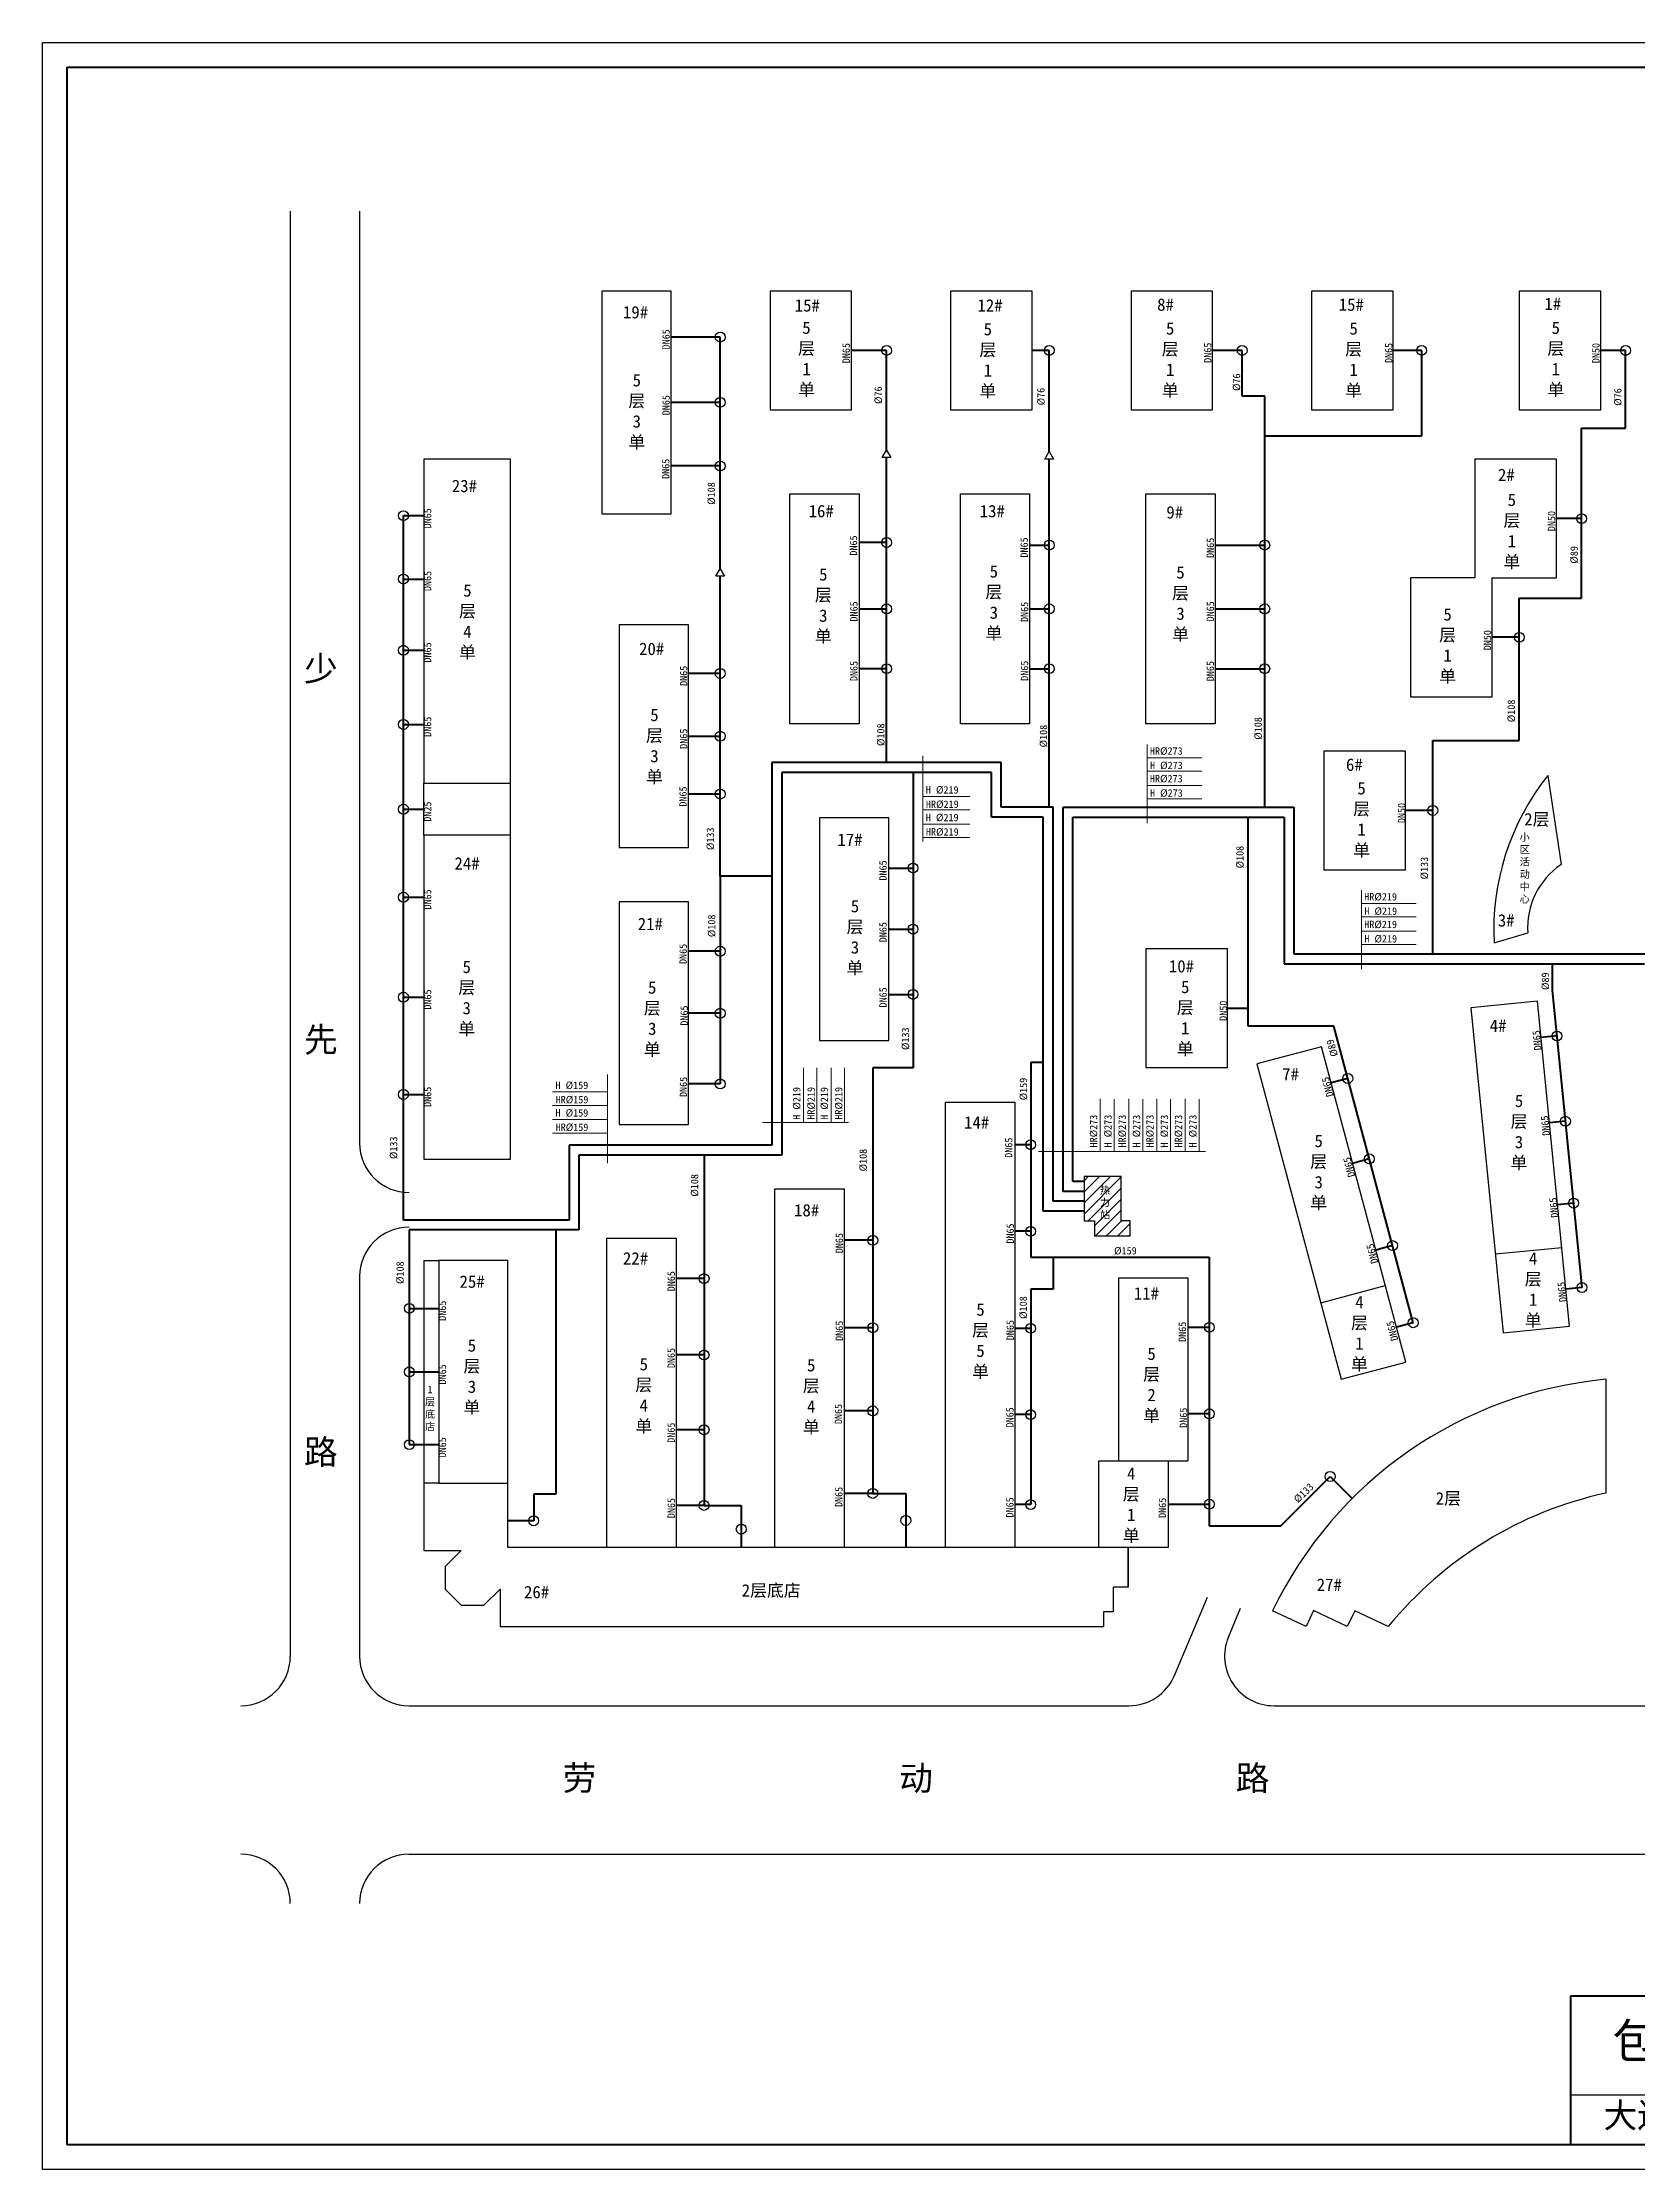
# Model space of a CAD drawing. Header units: millimetres. Extents: x 710 to 1314, y 285 to 715.
# Drawn here: x 710.2 to 1032.7, y 285.3 to 715.3 of the extents above; entities that cross this region are included whole.
import ezdxf

# ---------------------------------------------------------------- set-up
doc = ezdxf.new("R2010")
doc.units = ezdxf.units.MM
doc.layers.add('标注', color=7, linetype='Continuous', lineweight=18)
doc.layers.add('管道', color=7, linetype='Continuous', lineweight=50)
doc.layers.add('边线', color=1, linetype='Continuous')

msp = doc.modelspace()

# ---------------------------------------------------------------- hatches: boundary and pattern name
h = msp.add_hatch()
h.set_pattern_fill('ANSI31', color=5, scale=0.5, style=0)
h.paths.add_polyline_path([(928.29, 486.1), (920.79, 486.1), (920.79, 477.1), (922.89, 477.1), (922.89, 474.1), (930.09, 474.1), (930.09, 477.1), (928.29, 477.1)])
h.paths.add_polyline_path([(923.63, 484.46), (926.43, 484.46), (926.43, 476.36), (923.63, 476.36)], flags=24)

# ---------------------------------------------------------------- linework, layer by layer
at = {"lineweight": 40}
for p, q in [((715.18, 290.35), (715.18, 710.35)), ((715.18, 710.35), (1309.18, 710.35)), ((1309.18, 320.35), (1019.18, 320.35)), ((1019.18, 320.35), (1019.18, 290.35)), ((1309.18, 290.35), (715.18, 290.35))]:
    msp.add_line(p, q, dxfattribs=at)
for p, q in [((760.29, 681.27), (760.29, 389.1)), ((774.29, 681.27), (774.29, 492.85)), ((823.29, 665.1), (823.29, 620.1)), ((837.29, 665.1), (823.29, 665.1)), ((837.29, 620.1), (837.29, 665.1)), ((873.79, 665.1), (857.29, 665.1)), ((857.29, 665.1), (857.29, 641.1)), ((873.79, 641.1), (873.79, 665.1)), ((893.79, 665.1), (893.79, 641.1)), ((910.29, 665.1), (893.79, 665.1)), ((910.29, 641.1), (910.29, 665.1)), ((930.29, 665.1), (930.29, 641.1)), ((946.79, 665.1), (930.29, 665.1)), ((946.79, 641.1), (946.79, 665.1)), ((966.79, 665.1), (966.79, 641.1)), ((983.29, 665.1), (966.79, 665.1)), ((983.29, 641.1), (983.29, 665.1)), ((1008.79, 665.1), (1008.79, 641.1)), ((1025.29, 665.1), (1008.79, 665.1)), ((1025.29, 641.1), (1025.29, 665.1)), ((857.29, 641.1), (873.79, 641.1)), ((893.79, 641.1), (910.29, 641.1)), ((930.29, 641.1), (946.79, 641.1)), ((966.79, 641.1), (983.29, 641.1)), ((1008.79, 641.1), (1025.29, 641.1)), ((787.29, 631.1), (787.29, 565.6)), ((804.79, 631.1), (787.29, 631.1)), ((804.79, 565.6), (804.79, 631.1)), ((999.79, 631.1), (999.79, 607.1)), ((1016.29, 631.1), (999.79, 631.1)), ((1016.29, 607.1), (1016.29, 631.1)), ((861.29, 577.6), (861.29, 624.1)), ((861.29, 624.1), (875.29, 624.1)), ((875.29, 624.1), (875.29, 577.6)), ((895.79, 624.1), (909.79, 624.1)), ((895.79, 577.6), (895.79, 624.1)), ((909.79, 624.1), (909.79, 577.6)), ((933.29, 577.6), (933.29, 624.1)), ((933.29, 624.1), (947.29, 624.1)), ((947.29, 624.1), (947.29, 577.6)), ((823.29, 620.1), (837.29, 620.1)), ((999.79, 607.1), (986.79, 607.1)), ((986.79, 607.1), (986.79, 583.1)), ((1003.29, 583.1), (1003.29, 607.1)), ((1003.29, 607.1), (1016.29, 607.1)), ((840.79, 597.6), (826.79, 597.6)), ((826.79, 597.6), (826.79, 552.6)), ((840.79, 552.6), (840.79, 597.6)), ((986.79, 583.1), (1003.29, 583.1)), ((875.29, 577.6), (861.29, 577.6)), ((909.79, 577.6), (895.79, 577.6)), ((947.29, 577.6), (933.29, 577.6)), ((985.79, 572.1), (969.29, 572.1)), ((969.29, 572.1), (969.29, 548.1)), ((985.79, 548.1), (985.79, 572.1)), ((787.29, 565.6), (804.79, 565.6)), ((787.29, 555.1), (787.29, 565.6)), ((804.79, 555.1), (804.79, 565.6)), ((1014.58, 567.14), (1017.24, 549.15)), ((804.79, 555.1), (787.29, 555.1)), ((787.29, 555.1), (787.29, 489.6)), ((804.79, 489.6), (804.79, 555.1)), ((881.29, 558.6), (867.29, 558.6)), ((867.29, 558.6), (867.29, 513.6)), ((881.29, 513.6), (881.29, 558.6)), ((826.79, 552.6), (840.79, 552.6)), ((969.29, 548.1), (985.79, 548.1)), ((826.79, 541.6), (826.79, 496.6)), ((840.79, 541.6), (826.79, 541.6)), ((840.79, 496.6), (840.79, 541.6)), ((1003.69, 533.31), (1010.53, 535.34)), ((933.29, 532.1), (933.29, 508.1)), ((949.79, 532.1), (933.29, 532.1)), ((949.79, 508.1), (949.79, 532.1)), ((1012.46, 521.52), (999.03, 520.19)), ((1018.98, 455.84), (1012.46, 521.52)), ((999.03, 520.19), (1005.54, 454.51)), ((867.29, 513.6), (881.29, 513.6)), ((968.77, 512.34), (955.73, 508.85)), ((985.83, 448.59), (968.77, 512.34)), ((933.29, 508.1), (949.79, 508.1)), ((955.73, 508.85), (972.79, 445.1)), ((892.79, 411.1), (892.79, 501.1)), ((892.79, 501.1), (906.79, 501.1)), ((906.79, 501.1), (906.79, 411.1)), ((826.79, 496.6), (840.79, 496.6)), ((787.29, 489.6), (804.79, 489.6)), ((920.79, 486.1), (920.79, 477.1)), ((928.29, 486.1), (920.79, 486.1)), ((928.29, 477.1), (928.29, 486.1)), ((858.29, 411.1), (858.29, 483.6)), ((858.29, 483.6), (872.29, 483.6)), ((872.29, 483.6), (872.29, 411.1)), ((824.29, 411.1), (824.29, 473.6)), ((824.29, 473.6), (838.29, 473.6)), ((838.29, 473.6), (838.29, 411.1)), ((920.79, 477.1), (922.89, 477.1)), ((922.89, 477.1), (922.89, 474.1)), ((922.89, 474.1), (930.09, 474.1)), ((930.09, 477.1), (928.29, 477.1)), ((930.09, 474.1), (930.09, 477.1)), ((787.29, 469.1), (787.29, 410.5)), ((787.29, 469.1), (790.29, 469.1)), ((790.29, 469.1), (790.29, 424.1)), ((804.29, 469.1), (790.29, 469.1)), ((804.29, 424.1), (804.29, 469.1)), ((1003.96, 470.43), (1017.4, 471.76)), ((774.29, 465.85), (774.29, 389.1)), ((927.79, 428.6), (927.79, 465.6)), ((927.79, 465.6), (941.79, 465.6)), ((941.79, 465.6), (941.79, 428.6)), ((968.66, 460.55), (981.7, 464.04)), ((1005.54, 454.51), (1018.98, 455.84)), ((972.79, 445.1), (985.83, 448.59)), ((1026.29, 445.1), (1026.29, 422.1)), ((923.79, 411.1), (923.79, 428.6)), ((923.79, 428.6), (937.79, 428.6)), ((927.79, 428.6), (941.79, 428.6)), ((937.79, 428.6), (937.79, 411.1)), ((790.29, 424.1), (787.29, 424.1)), ((790.29, 424.1), (804.29, 424.1)), ((790.29, 424.1), (804.29, 424.1)), ((804.29, 411.1), (804.29, 424.1)), ((787.29, 410.5), (794.85, 410.5)), ((794.85, 410.5), (791.59, 407.25)), ((937.7, 411.1), (804.29, 411.1)), ((838.29, 411.1), (824.29, 411.1)), ((872.29, 411.1), (858.29, 411.1)), ((906.79, 411.1), (892.79, 411.1)), ((937.79, 411.1), (923.79, 411.1)), ((929.7, 403.1), (929.7, 411.1)), ((929.7, 411.1), (929.7, 403.1)), ((791.59, 407.25), (791.59, 402.65)), ((791.59, 402.65), (794.85, 399.4)), ((799.45, 399.4), (802.7, 402.65)), ((802.7, 402.65), (802.7, 395.1)), ((929.7, 403.1), (926.7, 403.1)), ((926.7, 403.1), (926.7, 398.1)), ((939.07, 385.2), (945.74, 401.02)), ((794.85, 399.4), (799.45, 399.4)), ((926.7, 398.1), (924.7, 398.1)), ((924.7, 398.1), (924.7, 395.1)), ((949.98, 392.96), (952.43, 398.8)), ((965.69, 395.1), (958.9, 398.29)), ((967.21, 398.34), (965.69, 395.1)), ((973.98, 395.1), (967.21, 398.34)), ((975.51, 398.29), (973.98, 395.1)), ((982.29, 395.1), (975.51, 398.29)), ((802.7, 395.1), (924.7, 395.1)), ((784.29, 379.1), (929.85, 379.1)), ((959.2, 379.1), (1044.38, 379.1)), ((784.29, 349.1), (1249.79, 349.1)), ((1309.18, 300.35), (1019.18, 300.35))]:
    msp.add_line(p, q)
for points in [[(880.86, 632.93), (881.72, 631.43), (879.99, 631.43)], [(913.75, 632.65), (914.62, 631.15), (912.89, 631.15)], [(847.21, 608.98), (848.08, 607.48), (846.35, 607.48)]]:
    msp.add_lwpolyline(points, close=True)
for centre in [(847.21, 655.8), (880.86, 653.1), (913.75, 653.1), (952.76, 653.1), (989.06, 653.1), (1030.29, 653.1), (847.21, 642.6), (847.21, 629.74), (783.17, 619.7), (1021.4, 619.1), (880.86, 614.28), (913.75, 613.75), (957.33, 613.75), (783.17, 606.88), (880.86, 600.85), (913.75, 600.85), (957.33, 600.85), (783.17, 592.49), (1008.8, 595.1), (880.86, 588.76), (913.75, 588.76), (957.33, 588.76), (847.21, 587.79), (783.17, 577.48), (847.21, 575.1), (847.21, 563.41), (783.17, 560.35), (991.31, 560.1), (886.21, 548.46), (783.17, 542.56), (886.21, 536.1), (847.21, 531.64), (783.17, 522.35), (886.21, 522.91), (847.21, 519.1), (1016.43, 514.51), (783.17, 502.68), (847.21, 504.81), (974.12, 505.91), (1018.14, 497.27), (910, 492.52), (978.47, 489.66), (1019.78, 480.71), (878.07, 473.2), (910, 475.01), (983.16, 472.13), (843.95, 465.46), (1021.48, 463.65), (784.35, 459.43), (878.07, 455.52), (910, 455.39), (946.12, 455.6), (987.34, 456.53), (784.35, 446.6), (843.95, 450.02), (878.07, 438.71), (910, 437.96), (946.12, 438.11), (843.95, 434.88), (784.35, 431.89), (970.55, 425.45), (878.07, 422.02), (809.5, 416.49), (843.95, 419.6), (884.75, 416.56), (910, 419.77), (946.12, 419.85), (851.47, 414.8)]:
    msp.add_circle(centre, 1)
for centre, radius, start, end in [((1053.63, 535.91), 50.01, 141.3493, 182.9744), ((1025.91, 536.4), 15.42, 124.2272, 183.9529), ((784.29, 492.85), 10, 180, 270), ((784.29, 465.85), 10, 90, 180), ((1034, 362.08), 83.37, 95.305, 154.2633), ((1042.96, 345.59), 78.3, 102.2871, 140.7825), ((959.2, 389.1), 10, 157.2382, 270), ((750.29, 389.1), 10, 270, 0), ((784.29, 389.1), 10, 180, 270), ((929.85, 389.1), 10, 270, 337.1021), ((750.29, 339.1), 10, 0, 90), ((784.29, 339.1), 10, 90, 180)]:
    msp.add_arc(centre, radius, start, end)
at = {"layer": '标注'}
for p, q in [((933.52, 557.51), (933.52, 573.43)), ((888.21, 553.79), (888.21, 571.14)), ((933.52, 570.75), (944.62, 570.75)), ((933.52, 568.05), (944.62, 568.05)), ((933.52, 565.16), (944.62, 565.16)), ((888.21, 562.9), (897.7, 562.9)), ((888.21, 560.2), (897.7, 560.2)), ((933.52, 562.46), (944.62, 562.46)), ((888.21, 557.31), (897.7, 557.31)), ((888.21, 554.61), (897.7, 554.61)), ((976.86, 528.04), (976.86, 543.96)), ((976.86, 541.29), (987.96, 541.29)), ((976.86, 538.58), (987.96, 538.58)), ((976.86, 535.7), (987.96, 535.7)), ((976.86, 532.99), (987.96, 532.99)), ((864.04, 496.98), (864.04, 508.08)), ((866.74, 496.98), (866.74, 508.08)), ((869.63, 496.98), (869.63, 508.08)), ((872.33, 496.98), (872.33, 508.08)), ((813.33, 503.18), (824.43, 503.18)), ((824.43, 488.77), (824.43, 506.71)), ((813.33, 500.47), (824.43, 500.47)), ((924.08, 491.16), (924.08, 501.82)), ((926.88, 491.16), (926.88, 501.74)), ((929.86, 491.16), (929.86, 501.82)), ((932.66, 491.16), (932.66, 501.74)), ((935.48, 491.16), (935.48, 501.82)), ((938.28, 491.16), (938.28, 501.74)), ((941.25, 491.16), (941.25, 501.82)), ((944.05, 491.16), (944.05, 501.74)), ((813.33, 497.59), (824.43, 497.59)), ((813.33, 494.88), (824.43, 494.88)), ((873.15, 496.98), (855.8, 496.98)), ((945.35, 491.16), (911.57, 491.16))]:
    msp.add_line(p, q, dxfattribs=at)
at = {"layer": '管道'}
for p, q in [((847.21, 655.8), (837.29, 655.8)), ((847.21, 642.6), (847.21, 655.8)), ((880.86, 653.1), (873.79, 653.1)), ((880.86, 632.93), (880.86, 653.1)), ((913.75, 653.1), (910.29, 653.1)), ((913.75, 632.65), (913.75, 653.1)), ((952.76, 653.1), (946.79, 653.1)), ((952.76, 643.86), (952.76, 653.1)), ((989.06, 653.1), (983.29, 653.1)), ((989.06, 635.83), (989.06, 653.1)), ((1030.29, 653.1), (1025.29, 653.1)), ((1030.29, 637.4), (1030.29, 653.1)), ((847.21, 642.6), (837.29, 642.6)), ((847.21, 608.98), (847.21, 642.6)), ((957.33, 643.86), (952.76, 643.86)), ((957.33, 560.75), (957.33, 643.86)), ((1021.4, 622.1), (1021.4, 637.4)), ((1021.4, 637.4), (1030.29, 637.4)), ((957.33, 635.83), (989.06, 635.83)), ((847.21, 629.74), (837.29, 629.74)), ((880.86, 569.77), (880.86, 631.43)), ((913.75, 560.75), (913.75, 631.15)), ((783.17, 577.48), (783.17, 619.7)), ((783.17, 619.7), (787.29, 619.7)), ((1021.4, 602.99), (1021.4, 622.1)), ((1021.4, 619.1), (1016.29, 619.1)), ((880.86, 614.28), (875.29, 614.28)), ((909.79, 613.75), (913.75, 613.75)), ((947.29, 613.75), (957.33, 613.75)), ((783.17, 606.88), (787.29, 606.88)), ((847.21, 546.82), (847.21, 607.48)), ((1008.8, 591.1), (1008.8, 602.99)), ((1008.8, 602.99), (1021.4, 602.99)), ((875.29, 600.85), (880.86, 600.85)), ((909.79, 600.85), (913.75, 600.85)), ((947.29, 600.85), (957.33, 600.85)), ((1008.8, 595.1), (1003.29, 595.1)), ((783.17, 592.49), (787.29, 592.49)), ((1008.8, 574.22), (1008.8, 591.1)), ((847.21, 587.79), (840.79, 587.79)), ((880.86, 588.76), (875.29, 588.76)), ((909.79, 588.76), (913.75, 588.76)), ((947.29, 588.76), (957.33, 588.76)), ((783.17, 560.35), (783.17, 577.48)), ((783.17, 577.48), (787.29, 577.48)), ((840.79, 575.1), (847.21, 575.1)), ((991.31, 560.1), (991.31, 574.22)), ((991.31, 574.22), (1008.8, 574.22)), ((904.04, 569.77), (857.67, 569.77)), ((857.67, 569.77), (857.67, 492.44)), ((902.04, 567.77), (859.67, 567.77)), ((859.67, 567.77), (859.67, 490.44)), ((886.21, 567.77), (886.21, 508.04)), ((902.04, 558.75), (902.04, 567.77)), ((904.04, 560.75), (904.04, 569.77)), ((847.21, 563.41), (840.79, 563.41)), ((783.17, 542.56), (783.17, 560.35)), ((783.17, 560.35), (787.29, 560.35)), ((914.54, 560.75), (904.04, 560.75)), ((914.54, 481.09), (914.54, 560.75)), ((916.54, 483.09), (916.54, 560.75)), ((916.54, 560.75), (963.22, 560.75)), ((963.22, 560.75), (963.22, 531.1)), ((991.31, 560.1), (985.79, 560.1)), ((991.31, 531.1), (991.31, 560.1)), ((912.54, 558.75), (902.04, 558.75)), ((912.54, 479.09), (912.54, 558.75)), ((918.54, 558.75), (961.22, 558.75)), ((918.54, 485.09), (918.54, 558.75)), ((953.95, 516.5), (953.95, 558.75)), ((961.22, 558.75), (961.22, 529.1)), ((857.67, 546.82), (847.21, 546.82)), ((847.21, 546.82), (847.21, 519.1)), ((881.29, 548.46), (886.21, 548.46)), ((783.17, 522.35), (783.17, 542.56)), ((783.17, 542.56), (787.29, 542.56)), ((881.29, 536.1), (886.21, 536.1)), ((847.21, 531.64), (840.79, 531.64)), ((961.22, 529.1), (1034.1, 529.1)), ((963.22, 531.1), (1036.1, 531.1)), ((1015.51, 523.8), (1015.51, 529.1)), ((783.17, 477.29), (783.17, 522.35)), ((783.17, 522.35), (787.29, 522.35)), ((881.29, 522.91), (886.21, 522.91)), ((1021.48, 463.65), (1015.51, 523.8)), ((847.21, 519.1), (840.79, 519.1)), ((847.21, 519.1), (847.21, 504.81)), ((949.79, 520.1), (953.95, 520.1)), ((971.28, 516.5), (953.95, 516.5)), ((987.34, 456.53), (971.28, 516.5)), ((1016.43, 514.51), (1013.19, 514.18)), ((886.21, 508.04), (878.07, 508.04)), ((878.07, 508.04), (878.07, 422.02)), ((912.54, 509.13), (910, 509.13)), ((910, 509.13), (910, 469.78)), ((847.21, 504.81), (840.79, 504.81)), ((974.12, 505.91), (970.73, 505)), ((783.17, 502.68), (787.29, 502.68)), ((1018.14, 497.27), (1014.9, 496.94)), ((857.67, 492.44), (816.66, 492.44)), ((816.66, 492.44), (816.66, 477.29)), ((859.67, 490.44), (818.66, 490.44)), ((818.66, 490.44), (818.66, 475.29)), ((843.95, 490.44), (843.95, 419.6)), ((910, 492.52), (906.79, 492.52)), ((978.47, 489.66), (975.08, 488.75)), ((920.79, 483.09), (916.54, 483.09)), ((920.79, 485.09), (918.54, 485.09)), ((920.79, 479.09), (912.54, 479.09)), ((920.79, 481.09), (914.54, 481.09)), ((1019.78, 480.71), (1016.54, 480.39)), ((816.66, 477.29), (783.17, 477.29)), ((818.66, 475.29), (784.35, 475.29)), ((784.35, 475.29), (784.35, 446.6)), ((813.97, 475.29), (813.97, 421.89)), ((878.07, 473.2), (872.29, 473.2)), ((910, 475.01), (906.79, 475.01)), ((910, 469.78), (946.12, 469.78)), ((914.56, 469.78), (914.56, 463.32)), ((946.12, 469.78), (946.12, 415.49)), ((983.16, 472.13), (979.77, 471.23)), ((843.95, 465.46), (838.29, 465.46)), ((914.56, 463.32), (910, 463.32)), ((910, 463.32), (910, 419.77)), ((1021.48, 463.65), (1018.23, 463.33)), ((784.35, 459.43), (790.29, 459.43)), ((987.34, 456.53), (983.95, 455.62)), ((878.07, 455.52), (872.29, 455.52)), ((910, 455.39), (906.79, 455.39)), ((946.12, 455.6), (941.79, 455.6)), ((843.95, 450.02), (838.29, 450.02)), ((784.35, 446.6), (784.35, 431.89)), ((784.35, 446.6), (790.29, 446.6)), ((878.07, 438.71), (872.29, 438.71)), ((843.95, 434.88), (838.29, 434.88)), ((910, 437.96), (906.79, 437.96)), ((946.12, 438.11), (941.79, 438.11)), ((784.35, 431.89), (790.29, 431.89)), ((813.97, 421.89), (809.5, 421.89)), ((809.5, 421.89), (809.5, 416.49)), ((878.07, 422.02), (872.29, 422.02)), ((878.07, 422.02), (884.75, 422.02)), ((884.75, 422.02), (884.75, 411.1)), ((960.58, 415.49), (970.55, 425.45)), ((970.55, 425.45), (975.01, 420.99)), ((843.95, 419.6), (838.29, 419.6)), ((843.95, 419.6), (851.47, 419.6)), ((851.47, 419.6), (851.47, 411.1)), ((910, 419.77), (906.79, 419.77)), ((937.79, 419.85), (946.12, 419.85)), ((809.5, 416.49), (804.29, 416.49)), ((946.12, 415.49), (960.58, 415.49))]:
    msp.add_line(p, q, dxfattribs=at)
at = {"layer": '边线'}
for p, q in [((710.18, 715.35), (1314.18, 715.35)), ((710.18, 285.35), (710.18, 715.35)), ((1314.18, 285.35), (710.18, 285.35))]:
    msp.add_line(p, q, dxfattribs=at)

# ---------------------------------------------------------------- texts
at = {"attachment_point": 1}
for s, insert, char_height, width in [('{\\fSimHei|b0|i0|c134|p2;包头第二热电厂热力部}', (1027.63, 314.81), 7, 133.3392), ('{\\fSimSun|b0|i0|c134|p54;大连新型}C{\\fSimSun|b0|i0|c134|p54;小区供热二次网平面图}', (1025.82, 298.78), 5, 120.8579)]:
    msp.add_mtext(s, dxfattribs=dict(at, insert=insert, char_height=char_height, width=width))
at = {"layer": '标注'}
for s, insert, char_height, width, attachment_point in [('15#', (862.28, 663.46), 2.5, 8.2126, 1), ('12#', (899.23, 663.46), 2.5, 8.2126, 1), ('8#', (935.57, 663.61), 2.5, 8.2126, 1), ('15#', (972.28, 663.62), 2.5, 8.2126, 1), ('1#', (1013.88, 663.77), 2.5, 8.2126, 1), ('19#', (827.54, 662.07), 2.5, 8.2126, 1), ('5{\\fSimSun|b0|i0|c134|p54;\\P层\\P}1{\\fSimSun|b0|i0|c134|p54;\\P单}', (864.66, 651.3), 2.5, 13.0497, 5), ('5{\\fSimSun|b0|i0|c134|p54;\\P层\\P}1{\\fSimSun|b0|i0|c134|p54;\\P单}', (901.33, 651.02), 2.5, 13.0497, 5), ('5{\\fSimSun|b0|i0|c134|p54;\\P层\\P}1{\\fSimSun|b0|i0|c134|p54;\\P单}', (938.2, 651.16), 2.5, 13.0497, 5), ('5{\\fSimSun|b0|i0|c134|p54;\\P层\\P}1{\\fSimSun|b0|i0|c134|p54;\\P单}', (975.3, 651.16), 2.5, 13.0497, 5), ('5{\\fSimSun|b0|i0|c134|p54;\\P层\\P}1{\\fSimSun|b0|i0|c134|p54;\\P单}', (1016.18, 651.3), 2.5, 13.0497, 5), ('5{\\fSimSun|b0|i0|c134|p54;\\P层\\P}3{\\fSimSun|b0|i0|c134|p54;\\P单}', (830.35, 640.7), 2.5, 13.0497, 5), ('2#', (1004.48, 629.2), 2.5, 8.2126, 1), ('23#', (792.94, 626.96), 2.5, 8.2126, 1), ('5{\\fSimSun|b0|i0|c134|p54;\\P层\\P}1{\\fSimSun|b0|i0|c134|p54;\\P单}', (1007.29, 616.51), 2.5, 13.0497, 5), ('16#', (865.09, 621.87), 2.5, 8.2126, 1), ('13#', (899.69, 621.87), 2.5, 8.2126, 1), ('9#', (937.43, 621.63), 2.5, 8.2126, 1), ('5{\\fSimSun|b0|i0|c134|p54;\\P层\\P}3{\\fSimSun|b0|i0|c134|p54;\\P单}', (868.06, 601.44), 2.5, 13.0497, 5), ('5{\\fSimSun|b0|i0|c134|p54;\\P层\\P}3{\\fSimSun|b0|i0|c134|p54;\\P单}', (902.55, 602.05), 2.5, 13.0497, 5), ('5{\\fSimSun|b0|i0|c134|p54;\\P层\\P}3{\\fSimSun|b0|i0|c134|p54;\\P单}', (940.29, 601.84), 2.5, 13.0497, 5), ('5{\\fSimSun|b0|i0|c134|p54;\\P层\\P}4{\\fSimSun|b0|i0|c134|p54;\\P单}', (796.1, 598.19), 2.5, 13.0497, 5), ('5{\\fSimSun|b0|i0|c134|p54;\\P层\\P}1{\\fSimSun|b0|i0|c134|p54;\\P单}', (994.3, 593.36), 2.5, 13.0497, 5), ('20#', (830.81, 594.02), 2.5, 8.2126, 1), ('{\\fSimSun|b0|i0|c134|p54;少\\P\\P\\P\\P\\P\\P\\P\\P\\P先\\P\\P\\P\\P\\P\\P\\P\\P\\P\\P路}', (763.06, 591.28), 5, 7.3322, 1), ('5{\\fSimSun|b0|i0|c134|p54;\\P层\\P}3{\\fSimSun|b0|i0|c134|p54;\\P单}', (833.92, 573.03), 2.5, 13.0497, 5), ('HR%%C273', (934.11, 572.87), 1.5, 13.5629, 1), ('H %%C273', (934.13, 569.97), 1.5, 13.5393, 1), ('6#', (973.75, 570.61), 2.5, 8.2126, 1), ('H %%C219', (888.8, 565.02), 1.5, 13.5629, 1), ('HR%%C273', (934.11, 567.28), 1.5, 13.5629, 1), ('H %%C273', (934.13, 564.38), 1.5, 13.5393, 1), ('5{\\fSimSun|b0|i0|c134|p54;\\P层\\P}1{\\fSimSun|b0|i0|c134|p54;\\P单}', (976.91, 558.2), 2.5, 13.0497, 5), ('H %%C219', (888.8, 559.43), 1.5, 13.5629, 1), ('HR%%C219', (888.82, 562.11), 1.5, 13.5393, 1), ('2{\\fSimSun|b0|i0|c134|p54;层}', (1009.79, 559.57), 2.5, 10.6221, 1), ('17#', (870.91, 555.44), 2.5, 8.2126, 1), ('HR%%C219', (888.82, 556.52), 1.5, 13.5393, 1), ('{\\fSimSun|b0|i0|c134|p54;小区活动中心}', (1008.87, 555.44), 1.5, 1.4799, 1), ('24#', (793.48, 550.64), 2.5, 8.2126, 1), ('5{\\fSimSun|b0|i0|c134|p54;\\P层\\P}3{\\fSimSun|b0|i0|c134|p54;\\P单}', (874.47, 534.37), 2.5, 13.0497, 5), ('HR%%C219', (977.45, 543.4), 1.5, 13.5629, 1), ('21#', (830.54, 538.4), 2.5, 8.2126, 1), ('HR%%C219', (977.45, 537.81), 1.5, 13.5629, 1), ('H %%C219', (977.47, 540.5), 1.5, 13.5393, 1), ('3#', (1004.45, 539.12), 2.5, 8.2126, 1), ('H %%C219', (977.47, 534.91), 1.5, 13.5393, 1), ('5{\\fSimSun|b0|i0|c134|p54;\\P层\\P}3{\\fSimSun|b0|i0|c134|p54;\\P单}', (795.96, 522.09), 2.5, 13.0497, 5), ('10#', (937.93, 529.85), 2.5, 8.2126, 1), ('5{\\fSimSun|b0|i0|c134|p54;\\P层\\P}3{\\fSimSun|b0|i0|c134|p54;\\P单}', (833.47, 517.92), 2.5, 13.0497, 5), ('5{\\fSimSun|b0|i0|c134|p54;\\P层\\P}1{\\fSimSun|b0|i0|c134|p54;\\P单}', (941.25, 518.03), 2.5, 13.0497, 5), ('4#', (1002.82, 517.84), 2.5, 8.2126, 1), ('7#', (960.86, 508.04), 2.5, 8.2126, 1), ('H %%C159', (813.92, 505.29), 1.5, 13.5629, 1), ('H %%C159', (813.92, 499.71), 1.5, 13.5629, 1), ('HR%%C159', (813.94, 502.39), 1.5, 13.5393, 1), ('5{\\fSimSun|b0|i0|c134|p54;\\P层\\P}3{\\fSimSun|b0|i0|c134|p54;\\P单}', (1008.74, 495.01), 2.5, 13.0497, 5), ('HR%%C159', (813.94, 496.8), 1.5, 13.5393, 1), ('14#', (896.52, 498.28), 2.5, 8.2126, 1), ('5{\\fSimSun|b0|i0|c134|p54;\\P层\\P}3{\\fSimSun|b0|i0|c134|p54;\\P单}', (968.23, 486.9), 2.5, 13.0497, 5), ('{\\fSimSun|b0|i0|c134|p54;热力站}', (924.01, 484.09), 1.5, 1.3421, 1), ('18#', (862.15, 480.53), 2.5, 8.2126, 1), ('22#', (827.54, 470.8), 2.5, 8.2126, 1), ('%%C159', (926.86, 471.84), 1.5, 14.9469, 1), ('4{\\fSimSun|b0|i0|c134|p54;\\P层\\P}1{\\fSimSun|b0|i0|c134|p54;\\P单}', (1011.6, 463.15), 2.5, 13.0497, 5), ('25#', (794.5, 466.09), 2.5, 8.2126, 1), ('5{\\fSimSun|b0|i0|c134|p54;\\P层\\P}5{\\fSimSun|b0|i0|c134|p54;\\P单}', (899.85, 452.81), 2.5, 13.0497, 5), ('11#', (930.85, 463.71), 2.5, 8.2126, 1), ('4{\\fSimSun|b0|i0|c134|p54;\\P层\\P}1{\\fSimSun|b0|i0|c134|p54;\\P单}', (976.47, 454.29), 2.5, 13.0497, 5), ('5{\\fSimSun|b0|i0|c134|p54;\\P层\\P}3{\\fSimSun|b0|i0|c134|p54;\\P单}', (797.01, 445.55), 2.5, 13.0497, 5), ('5{\\fSimSun|b0|i0|c134|p54;\\P层\\P}4{\\fSimSun|b0|i0|c134|p54;\\P单}', (831.76, 441.77), 2.5, 13.0497, 5), ('5{\\fSimSun|b0|i0|c134|p54;\\P层\\P}4{\\fSimSun|b0|i0|c134|p54;\\P单}', (865.62, 441.56), 2.5, 13.0497, 5), ('5{\\fSimSun|b0|i0|c134|p54;\\P层\\P}2{\\fSimSun|b0|i0|c134|p54;\\P单}', (934.44, 443.88), 2.5, 13.0497, 5), ('1{\\fSimSun|b0|i0|c134|p54;层底店}', (788.55, 439.2), 1.5, 1.3637, 5), ('4{\\fSimSun|b0|i0|c134|p54;\\P层\\P}1{\\fSimSun|b0|i0|c134|p54;\\P单}', (930.33, 419.65), 2.5, 13.0497, 5), ('2{\\fSimSun|b0|i0|c134|p54;层}', (991.9, 422.28), 2.5, 10.6221, 1), ('27#', (967.84, 404.82), 2.5, 8.2126, 1), ('26#', (807.54, 403.33), 2.5, 8.2126, 1), ('2{\\fSimSun|b0|i0|c134|p54;层底店}', (851.56, 403.67), 2.5, 28.8842, 1), ('{\\fSimSun|b0|i0|c134|p54;劳                  动                  路}', (815.36, 366.98), 5, 191.8434, 1)]:
    msp.add_mtext(s, dxfattribs=dict(at, insert=insert, char_height=char_height, width=width, attachment_point=attachment_point))
at = {"layer": '标注', "char_height": 1.5, "attachment_point": 1}
for s, insert, width, rotation in [('DN65', (835.51, 653.31), 13.2139, 90), ('DN65', (871.93, 650.52), 13.2139, 90), ('DN65', (945.03, 650.6), 13.2139, 90), ('DN65', (981.63, 650.55), 13.2139, 90), ('DN50', (1023.53, 650.53), 13.2139, 90), ('%%C76', (878.41, 642.27), 17.6367, 90), ('%%C76', (911.31, 641.99), 17.6367, 90), ('%%C76', (950.86, 644.89), 17.6367, 90), ('%%C76', (1027.96, 641.9), 17.6367, 90), ('DN65', (835.51, 640), 13.2139, 90), ('DN65', (835.45, 627.13), 13.2139, 90), ('%%C108', (844.65, 621.89), 17.6367, 90), ('DN65', (787.29, 617.12), 13.2139, 90), ('DN50', (1014.56, 616.57), 13.2139, 90), ('DN65', (873.41, 611.62), 13.2139, 90), ('DN65', (907.92, 611.23), 13.2139, 90), ('DN65', (945.57, 611.16), 13.2139, 90), ('%%C89', (1019.12, 609.99), 17.6367, 90), ('DN65', (787.29, 604.45), 13.2139, 90), ('DN65', (873.49, 598.29), 13.2139, 90), ('DN65', (908, 598.2), 13.2139, 90), ('DN65', (945.57, 598.31), 13.2139, 90), ('DN65', (787.29, 590), 13.2139, 90), ('DN50', (1001.6, 592.48), 13.2139, 90), ('DN65', (839.06, 585.27), 13.2139, 90), ('DN65', (873.49, 586.25), 13.2139, 90), ('DN65', (908, 586.31), 13.2139, 90), ('DN65', (945.56, 586.23), 13.2139, 90), ('%%C108', (1006.41, 577.93), 17.6367, 90), ('DN65', (787.29, 574.99), 13.2139, 90), ('DN65', (839.06, 572.56), 13.2139, 90), ('%%C108', (878.92, 573.12), 17.6367, 90), ('%%C108', (911.82, 572.84), 17.6367, 90), ('%%C108', (955.23, 574.39), 17.6367, 90), ('DN65', (838.94, 560.87), 13.2139, 90), ('DN25', (787.29, 557.82), 12.846, 90), ('DN50', (984.23, 557.54), 13.2139, 90), ('%%C133', (844.46, 552.08), 17.6367, 90), ('%%C108', (951.54, 548.38), 17.6367, 90), ('%%C133', (988.83, 546.15), 17.6367, 90), ('DN65', (879.38, 545.92), 13.2139, 90), ('DN65', (787.29, 540.08), 13.2139, 90), ('%%C108', (844.72, 534.48), 17.6367, 90), ('DN65', (879.38, 533.45), 13.2139, 90), ('DN65', (838.96, 529.06), 13.2139, 90), ('%%C89', (1013.3, 523.8), 17.6367, 90), ('DN65', (787.29, 519.83), 13.2139, 90), ('DN65', (839.17, 516.59), 13.2139, 90), ('DN65', (879.38, 520.27), 13.2139, 90), ('DN50', (948.19, 517.57), 13.2139, 90), ('%%C133', (883.92, 511.66), 17.6367, 90), ('%%C89', (970.74, 510.15), 17.6367, 106.6846), ('DN65', (1011.82, 511.53), 12.2295, 95.6655), ('DN65', (787.29, 500.16), 13.2139, 90), ('DN65', (839.02, 502.17), 13.2139, 90), ('H %%C219', (861.92, 497.57), 13.5629, 90), ('HR%%C219', (864.83, 497.59), 13.5393, 90), ('H %%C219', (867.51, 497.57), 13.5629, 90), ('HR%%C219', (870.42, 497.59), 13.5393, 90), ('%%C159', (907.77, 501.49), 17.6367, 90), ('DN65', (969.83, 502.05), 11.8035, 104.9854), ('HR%%C273', (921.96, 491.97), 12.7309, 90), ('H %%C273', (924.86, 491.97), 12.7309, 90), ('HR%%C273', (927.74, 491.97), 12.7309, 90), ('H %%C273', (930.64, 491.97), 12.7309, 90), ('HR%%C273', (933.36, 491.97), 12.7309, 90), ('H %%C273', (936.26, 491.97), 12.7309, 90), ('HR%%C273', (939.13, 491.97), 12.7309, 90), ('H %%C273', (942.03, 491.97), 12.7309, 90), ('DN65', (1013.52, 494.27), 12.2295, 95.6655), ('%%C133', (780.41, 489.61), 17.6367, 90), ('%%C108', (875.36, 487.12), 17.6367, 90), ('DN65', (904.79, 489.88), 13.2139, 90), ('%%C108', (841.27, 482.02), 17.6367, 90), ('DN65', (974.18, 485.82), 11.8035, 104.9854), ('DN65', (1015.21, 477.69), 12.2295, 95.6655), ('DN65', (870.54, 470.59), 13.2139, 90), ('DN65', (905.1, 472.53), 13.2139, 90), ('%%C108', (781.72, 464.36), 17.6367, 90), ('DN65', (978.85, 468.32), 11.8035, 104.9854), ('DN65', (836.55, 462.89), 13.2139, 90), ('DN65', (1016.89, 460.65), 12.2295, 95.6655), ('DN65', (790.29, 456.92), 13.2139, 90), ('%%C108', (907.72, 457.31), 24.322, 90), ('DN65', (870.54, 452.87), 13.2139, 90), ('DN65', (905.1, 453), 13.2139, 90), ('DN65', (939.9, 452.66), 13.2139, 90), ('DN65', (982.9, 452.71), 11.8035, 104.9854), ('DN65', (790.29, 444.05), 13.2139, 90), ('DN65', (836.55, 447.36), 13.2139, 90), ('DN65', (870.36, 436.04), 13.2139, 90), ('DN65', (905.03, 435.37), 13.2139, 90), ('DN65', (940.13, 435.29), 13.2139, 90), ('DN65', (836.55, 432.26), 13.2139, 90), ('DN65', (790.29, 429.3), 13.2139, 90), ('DN65', (870.45, 419.27), 13.2139, 90), ('%%C133', (963.01, 421.08), 12.7524, 43.8278), ('DN65', (836.55, 417.02), 13.2139, 90), ('DN65', (905.03, 417.16), 13.2139, 90), ('DN65', (935.88, 417.07), 13.2139, 90)]:
    msp.add_mtext(s, dxfattribs=dict(at, insert=insert, width=width, rotation=rotation))

doc.saveas('drawing.dxf')
